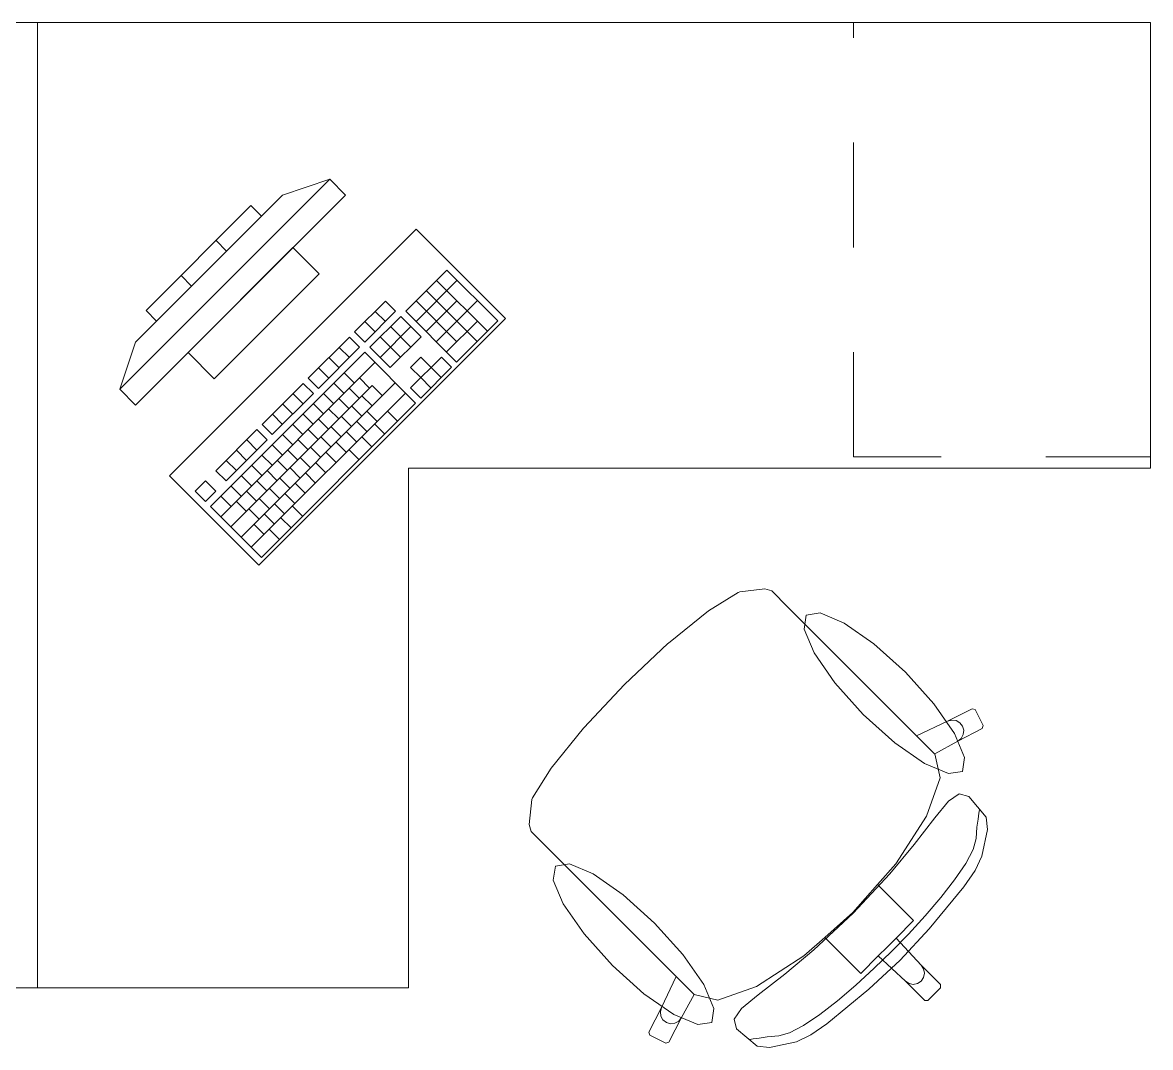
# Model space of a CAD drawing. Header units: inches. Extents: x -38 to 5698, y -33 to 92.
# Drawn here: x 218.495 to 220.015, y 30.339 to 31.719 of the extents above; entities that cross this region are included whole.
import ezdxf

# ---------------------------------------------------------------- set-up
doc = ezdxf.new("R2010")
doc.units = ezdxf.units.IN
doc.header["$MEASUREMENT"] = 0
doc.linetypes.add('Rayas', pattern=[0.282222, 0.141111, -0.141111])
doc.layers.add('Interior - Mobiliario', color=7, linetype='Continuous')

msp = doc.modelspace()

# ---------------------------------------------------------------- linework, layer by layer
at = {"layer": 'Interior - Mobiliario', "color": 175, "linetype": 'Rayas', "lineweight": 13}
for p, q in [((219.6153, 31.1339), (219.6153, 31.7189)), ((220.0153, 31.1339), (219.6153, 31.1339))]:
    msp.add_line(p, q, dxfattribs=at)
at = {"layer": 'Interior - Mobiliario', "color": 175, "linetype": 'Continuous', "lineweight": 13}
for p, q in [((218.9092, 31.5078), (218.6264, 31.225)), ((218.9092, 31.5078), (218.8456, 31.4866)), ((218.9304, 31.4866), (218.9092, 31.5078)), ((218.6476, 31.2038), (218.9304, 31.4866)), ((218.6476, 31.2886), (218.8456, 31.4866)), ((218.8031, 31.4725), (218.6617, 31.3311)), ((218.8173, 31.4583), (218.8031, 31.4725)), ((218.6759, 31.3169), (218.8173, 31.4583)), ((218.7701, 31.4112), (218.756, 31.4253)), ((218.8597, 31.4159), (218.7183, 31.2745)), ((218.8951, 31.3806), (218.8597, 31.4159)), ((218.723, 31.3641), (218.7089, 31.3782)), ((218.7536, 31.2391), (218.8951, 31.3806)), ((219.0672, 31.3855), (219.0118, 31.3301)), ((219.1357, 31.317), (219.0672, 31.3855)), ((219.0255, 31.3164), (219.0809, 31.3718)), ((219.108, 31.2893), (219.0395, 31.3578)), ((219.1219, 31.3031), (219.0533, 31.3717)), ((218.9843, 31.3438), (218.9427, 31.3022)), ((218.998, 31.3301), (218.9843, 31.3438)), ((219.0805, 31.2891), (219.0256, 31.344)), ((219.0392, 31.3027), (219.0807, 31.3443)), ((219.0529, 31.289), (219.1083, 31.3444)), ((218.6617, 31.3311), (218.6759, 31.3169)), ((218.9565, 31.2885), (218.998, 31.3301)), ((218.9842, 31.3162), (218.9704, 31.3299)), ((219.0118, 31.3301), (219.0803, 31.2616)), ((218.9703, 31.3024), (218.9566, 31.3161)), ((219.0049, 31.3232), (218.9633, 31.2817)), ((219.0323, 31.2958), (219.0049, 31.3232)), ((219.0666, 31.2753), (219.1082, 31.3168)), ((219.0803, 31.2616), (219.1357, 31.317)), ((218.9427, 31.3022), (218.9565, 31.2885)), ((218.977, 31.268), (219.0186, 31.3095)), ((219.0184, 31.2819), (218.991, 31.3094)), ((218.6264, 31.225), (218.6476, 31.2886)), ((218.9358, 31.2953), (218.8804, 31.2399)), ((218.8941, 31.2262), (218.9495, 31.2816)), ((218.9495, 31.2816), (218.9358, 31.2953)), ((218.9633, 31.2817), (218.9907, 31.2542)), ((219.0046, 31.2681), (218.9772, 31.2955)), ((218.9907, 31.2542), (219.0323, 31.2958)), ((218.7183, 31.2745), (218.7536, 31.2391)), ((218.9564, 31.2748), (218.7487, 31.067)), ((218.9218, 31.2539), (218.9081, 31.2676)), ((218.9357, 31.2678), (218.922, 31.2815)), ((219.025, 31.2062), (218.9564, 31.2748)), ((219.0321, 31.2682), (219.0183, 31.2544)), ((219.0459, 31.2545), (219.0321, 31.2682)), ((219.0597, 31.2684), (219.0459, 31.2545)), ((219.0734, 31.2546), (219.0597, 31.2684)), ((218.7624, 31.0533), (218.9701, 31.261)), ((218.908, 31.2401), (218.8943, 31.2538)), ((219.0183, 31.2544), (219.032, 31.2407)), ((219.0319, 31.2131), (219.0734, 31.2546)), ((219.032, 31.2407), (219.0459, 31.2545)), ((219.0596, 31.2408), (219.0459, 31.2545)), ((218.8804, 31.2399), (218.8941, 31.2262)), ((218.9424, 31.2333), (218.9287, 31.2471)), ((218.963, 31.2266), (218.9493, 31.2403)), ((219.032, 31.2407), (219.0182, 31.2268)), ((219.0457, 31.227), (219.032, 31.2407)), ((218.6264, 31.225), (218.6476, 31.2038)), ((218.7761, 31.0396), (218.9665, 31.23)), ((218.7898, 31.0259), (218.9975, 31.2336)), ((218.8735, 31.233), (218.8181, 31.1776)), ((218.8872, 31.2193), (218.8735, 31.233)), ((218.9286, 31.2195), (218.9148, 31.2332)), ((218.9492, 31.2127), (218.9355, 31.2264)), ((218.9802, 31.2163), (218.9665, 31.23)), ((219.0182, 31.2268), (219.0319, 31.2131)), ((218.8035, 31.0122), (219.0112, 31.2199)), ((218.8172, 30.9985), (219.025, 31.2062)), ((218.8318, 31.1639), (218.8872, 31.2193)), ((218.8734, 31.2054), (218.8597, 31.2192)), ((218.9147, 31.2056), (218.901, 31.2194)), ((218.9353, 31.1989), (218.9216, 31.2126)), ((218.9664, 31.2025), (218.9527, 31.2162)), ((218.8457, 31.1778), (218.832, 31.1915)), ((218.8595, 31.1916), (218.8458, 31.2053)), ((218.887, 31.178), (218.8733, 31.1917)), ((218.9009, 31.1918), (218.8872, 31.2055)), ((218.9215, 31.185), (218.9078, 31.1987)), ((218.9525, 31.1886), (218.9388, 31.2023)), ((218.9732, 31.1818), (218.9594, 31.1955)), ((219.0007, 31.182), (218.987, 31.1957)), ((218.8181, 31.1776), (218.8318, 31.1639)), ((218.8732, 31.1641), (218.8595, 31.1778)), ((218.9077, 31.1712), (218.8939, 31.1849)), ((218.9387, 31.1748), (218.925, 31.1885)), ((218.9593, 31.168), (218.9456, 31.1817)), ((218.9834, 31.1646), (218.9697, 31.1784)), ((218.8112, 31.1707), (218.7558, 31.1153)), ((218.8249, 31.157), (218.8112, 31.1707)), ((218.8593, 31.1503), (218.8456, 31.164)), ((218.8938, 31.1573), (218.8801, 31.171)), ((218.911, 31.1471), (218.8973, 31.1608)), ((218.9248, 31.1609), (218.9111, 31.1746)), ((218.9455, 31.1541), (218.9318, 31.1678)), ((218.9661, 31.1473), (218.9524, 31.161)), ((218.7695, 31.1016), (218.8249, 31.157)), ((218.8111, 31.1431), (218.7973, 31.1568)), ((218.8455, 31.1364), (218.8318, 31.1501)), ((218.88, 31.1435), (218.8662, 31.1572)), ((218.8971, 31.1332), (218.8834, 31.1469)), ((218.9316, 31.1403), (218.9179, 31.154)), ((218.7972, 31.1293), (218.7835, 31.143)), ((218.8316, 31.1226), (218.8179, 31.1363)), ((218.8661, 31.1296), (218.8524, 31.1433)), ((218.8833, 31.1194), (218.8696, 31.1331)), ((218.9178, 31.1264), (218.9041, 31.1401)), ((218.9488, 31.13), (218.9351, 31.1437)), ((218.7558, 31.1153), (218.7695, 31.1016)), ((218.7834, 31.1154), (218.7696, 31.1292)), ((218.8178, 31.1087), (218.8041, 31.1224)), ((218.8384, 31.1019), (218.8247, 31.1156)), ((218.8523, 31.1158), (218.8386, 31.1295)), ((218.8694, 31.1055), (218.8557, 31.1192)), ((218.9039, 31.1126), (218.8902, 31.1263)), ((218.742, 31.1015), (218.7281, 31.0876)), ((218.7557, 31.0877), (218.742, 31.1015)), ((218.8039, 31.0949), (218.7902, 31.1086)), ((218.8246, 31.0881), (218.8109, 31.1018)), ((218.8556, 31.0917), (218.8419, 31.1054)), ((218.8901, 31.0987), (218.8764, 31.1124)), ((218.7281, 31.0876), (218.7418, 31.0739)), ((218.7418, 31.0739), (218.7557, 31.0877)), ((218.7901, 31.081), (218.7764, 31.0947)), ((218.8107, 31.0742), (218.797, 31.0879)), ((218.8417, 31.0778), (218.828, 31.0915)), ((218.8624, 31.071), (218.8487, 31.0848)), ((218.8762, 31.0849), (218.8625, 31.0986)), ((218.7762, 31.0672), (218.7625, 31.0809)), ((218.7969, 31.0604), (218.7832, 31.0741)), ((218.8279, 31.064), (218.8142, 31.0777)), ((218.8485, 31.0572), (218.8348, 31.0709)), ((218.7487, 31.067), (218.8172, 30.9985)), ((218.8141, 31.0501), (218.8003, 31.0638)), ((218.8347, 31.0433), (218.821, 31.0571)), ((218.8726, 31.0539), (218.8589, 31.0676)), ((218.8208, 31.0295), (218.8071, 31.0432)), ((218.8571, 31.0383), (218.8433, 31.052)), ((218.8415, 31.0227), (218.8278, 31.0364)), ((219.4195, 30.9266), (219.4596, 30.9515)), ((219.4596, 30.9515), (219.4617, 30.9524)), ((219.4617, 30.9524), (219.4956, 30.9564)), ((219.4956, 30.9564), (219.5049, 30.9536)), ((219.5049, 30.9536), (219.5268, 30.9316)), ((219.3658, 30.8831), (219.4195, 30.9266)), ((219.5268, 30.9316), (219.5524, 30.9061)), ((219.5524, 30.9061), (219.7002, 30.7582)), ((219.3067, 30.8275), (219.365, 30.8824)), ((219.365, 30.8824), (219.3658, 30.8831)), ((219.3067, 30.8275), (219.2518, 30.7692)), ((219.742, 30.7778), (219.7751, 30.7948)), ((219.7751, 30.7948), (219.7791, 30.7935)), ((219.7791, 30.7935), (219.7899, 30.7721)), ((219.2512, 30.7684), (219.2076, 30.7147)), ((219.2518, 30.7692), (219.2512, 30.7684)), ((219.7002, 30.7582), (219.742, 30.7778)), ((219.742, 30.7778), (219.7476, 30.7794)), ((219.7476, 30.7794), (219.7534, 30.7788)), ((219.7534, 30.7788), (219.7585, 30.7759)), ((219.7886, 30.7681), (219.7555, 30.7511)), ((219.7585, 30.7759), (219.7622, 30.7713)), ((219.7622, 30.7713), (219.7637, 30.7657)), ((219.7637, 30.7657), (219.763, 30.7599)), ((219.7899, 30.7721), (219.7886, 30.7681)), ((219.7244, 30.734), (219.7002, 30.7582)), ((219.7555, 30.7511), (219.7245, 30.7338)), ((219.7601, 30.7548), (219.7555, 30.7511)), ((219.763, 30.7599), (219.7601, 30.7548)), ((219.7244, 30.734), (219.7245, 30.7338)), ((219.7245, 30.7338), (219.7319, 30.7018)), ((219.2076, 30.7147), (219.1827, 30.6747)), ((219.7319, 30.7018), (219.7136, 30.6499)), ((219.1827, 30.6747), (219.1818, 30.6725)), ((219.7433, 30.6701), (219.7577, 30.6801)), ((219.7577, 30.6801), (219.7706, 30.6767)), ((219.7706, 30.6767), (219.7938, 30.6489)), ((219.1818, 30.6725), (219.1778, 30.6386)), ((219.7247, 30.6478), (219.7433, 30.6701)), ((219.7841, 30.6542), (219.7849, 30.6587)), ((219.7136, 30.6499), (219.6722, 30.586)), ((219.6968, 30.6117), (219.7247, 30.6478)), ((219.7813, 30.6353), (219.7833, 30.6461)), ((219.7833, 30.6461), (219.7841, 30.6542)), ((219.7938, 30.6489), (219.7957, 30.6321)), ((219.1778, 30.6386), (219.1807, 30.6293)), ((219.1807, 30.6293), (219.2026, 30.6074)), ((219.7802, 30.6199), (219.7813, 30.6353)), ((219.7957, 30.6321), (219.7879, 30.596)), ((219.7763, 30.6052), (219.7802, 30.6199)), ((219.2026, 30.6074), (219.2281, 30.5819)), ((219.6641, 30.5724), (219.6968, 30.6117)), ((219.7663, 30.5864), (219.7763, 30.6052)), ((219.6722, 30.586), (219.6475, 30.5579)), ((219.7514, 30.5645), (219.7663, 30.5864)), ((219.7879, 30.596), (219.7789, 30.5767)), ((219.2281, 30.5819), (219.376, 30.434)), ((219.6146, 30.5196), (219.6641, 30.5724)), ((219.7789, 30.5767), (219.764, 30.555)), ((219.6475, 30.5579), (219.6141, 30.5201)), ((219.6475, 30.5579), (219.6748, 30.5305)), ((219.764, 30.555), (219.7172, 30.4983)), ((219.7329, 30.5407), (219.7514, 30.5645)), ((219.7117, 30.516), (219.7329, 30.5407)), ((219.6748, 30.5305), (219.696, 30.5094)), ((219.6146, 30.5196), (219.5618, 30.4701)), ((219.5763, 30.4867), (219.6141, 30.5201)), ((219.696, 30.5094), (219.6724, 30.4857)), ((219.6891, 30.4913), (219.7117, 30.516)), ((219.6663, 30.4679), (219.6891, 30.4913)), ((219.7172, 30.4983), (219.6781, 30.4561)), ((219.5482, 30.462), (219.5763, 30.4867)), ((219.5763, 30.4867), (219.6037, 30.4594)), ((219.6724, 30.4857), (219.6604, 30.4738)), ((219.6724, 30.4857), (219.7063, 30.4492)), ((219.4843, 30.4206), (219.5482, 30.462)), ((219.5618, 30.4701), (219.5225, 30.4374)), ((219.6248, 30.4382), (219.6485, 30.4619)), ((219.6663, 30.4679), (219.6429, 30.4451)), ((219.6485, 30.4619), (219.6604, 30.4738)), ((219.6485, 30.4619), (219.685, 30.4279)), ((219.6037, 30.4594), (219.6248, 30.4382)), ((219.6359, 30.417), (219.6781, 30.4561)), ((219.7063, 30.4492), (219.7096, 30.4444)), ((219.7063, 30.4492), (219.7324, 30.4231)), ((219.376, 30.434), (219.3564, 30.3922)), ((219.4002, 30.4098), (219.376, 30.434)), ((219.5225, 30.4374), (219.4864, 30.4095)), ((219.6429, 30.4451), (219.6182, 30.4225)), ((219.7095, 30.4329), (219.7062, 30.428)), ((219.7107, 30.4386), (219.7095, 30.4329)), ((219.7096, 30.4444), (219.7107, 30.4386)), ((219.4324, 30.4023), (219.4843, 30.4206)), ((219.5792, 30.3702), (219.6359, 30.417)), ((219.6182, 30.4225), (219.5935, 30.4013)), ((219.685, 30.4279), (219.6899, 30.4246)), ((219.685, 30.4279), (219.7111, 30.4018)), ((219.6899, 30.4246), (219.6956, 30.4235)), ((219.6956, 30.4235), (219.7014, 30.4247)), ((219.7014, 30.4247), (219.7062, 30.428)), ((219.7324, 30.4189), (219.7239, 30.4103)), ((219.7324, 30.4231), (219.7324, 30.4189)), ((219.3831, 30.3787), (219.4004, 30.4097)), ((219.4002, 30.4098), (219.4004, 30.4097)), ((219.4004, 30.4097), (219.4324, 30.4023)), ((219.4864, 30.4095), (219.4641, 30.3909)), ((219.5935, 30.4013), (219.5697, 30.3828)), ((219.7111, 30.4018), (219.7153, 30.4018)), ((219.7153, 30.4018), (219.7239, 30.4103)), ((219.3564, 30.3922), (219.3394, 30.3591)), ((219.3564, 30.3922), (219.3548, 30.3866)), ((219.3548, 30.3866), (219.3554, 30.3808)), ((219.4641, 30.3909), (219.4541, 30.3765)), ((219.3554, 30.3808), (219.3583, 30.3757)), ((219.3583, 30.3757), (219.3629, 30.3721)), ((219.3629, 30.3721), (219.3685, 30.3705)), ((219.3661, 30.3456), (219.3831, 30.3787)), ((219.3685, 30.3705), (219.3743, 30.3712)), ((219.3743, 30.3712), (219.3795, 30.3741)), ((219.3795, 30.3741), (219.3831, 30.3787)), ((219.4541, 30.3765), (219.4575, 30.3636)), ((219.5697, 30.3828), (219.5478, 30.3679)), ((219.5575, 30.3553), (219.5792, 30.3702)), ((219.3394, 30.3591), (219.3407, 30.3551)), ((219.3407, 30.3551), (219.3621, 30.3443)), ((219.4575, 30.3636), (219.4853, 30.3404)), ((219.529, 30.358), (219.5143, 30.3541)), ((219.5478, 30.3679), (219.529, 30.358)), ((219.5382, 30.3463), (219.5575, 30.3553)), ((219.3621, 30.3443), (219.3661, 30.3456)), ((219.4801, 30.3501), (219.4756, 30.3493)), ((219.4881, 30.3509), (219.4801, 30.3501)), ((219.4853, 30.3404), (219.5021, 30.3386)), ((219.4989, 30.3529), (219.4881, 30.3509)), ((219.5143, 30.3541), (219.4989, 30.3529)), ((219.5021, 30.3386), (219.5382, 30.3463))]:
    msp.add_line(p, q, dxfattribs=at)
at = {"layer": 'Interior - Mobiliario', "color": 175, "linetype": 'Continuous', "lineweight": 13, "flags": 128}
for points in [[(218.5153, 31.7189), (217.0153, 31.7189), (217.0153, 31.1189), (218.0153, 31.1189), (218.0153, 30.4189), (218.5153, 30.4189)], [(218.5153, 31.7189), (220.0153, 31.7189), (220.0153, 31.1189), (219.0153, 31.1189), (219.0153, 30.4189), (218.5153, 30.4189)], [(218.6935, 31.1083), (218.8137, 30.9881), (219.1461, 31.3205), (219.0259, 31.4407)], [(219.6851, 30.844), (219.7233, 30.8015), (219.7513, 30.7612), (219.7649, 30.7291), (219.762, 30.7102), (219.7431, 30.7073), (219.711, 30.7209), (219.6707, 30.7489), (219.6282, 30.7871), (219.59, 30.8296), (219.562, 30.8699), (219.5484, 30.902), (219.5513, 30.9209), (219.5702, 30.9238), (219.6023, 30.9102), (219.6426, 30.8822)], [(219.2902, 30.4491), (219.3327, 30.4109), (219.373, 30.3829), (219.4051, 30.3693), (219.424, 30.3722), (219.4269, 30.3911), (219.4133, 30.4232), (219.3853, 30.4635), (219.3471, 30.506), (219.3046, 30.5442), (219.2643, 30.5722), (219.2322, 30.5858), (219.2133, 30.5829), (219.2104, 30.564), (219.224, 30.5319), (219.252, 30.4916)]]:
    msp.add_lwpolyline(points, close=True, dxfattribs=at)

doc.saveas('drawing.dxf')
